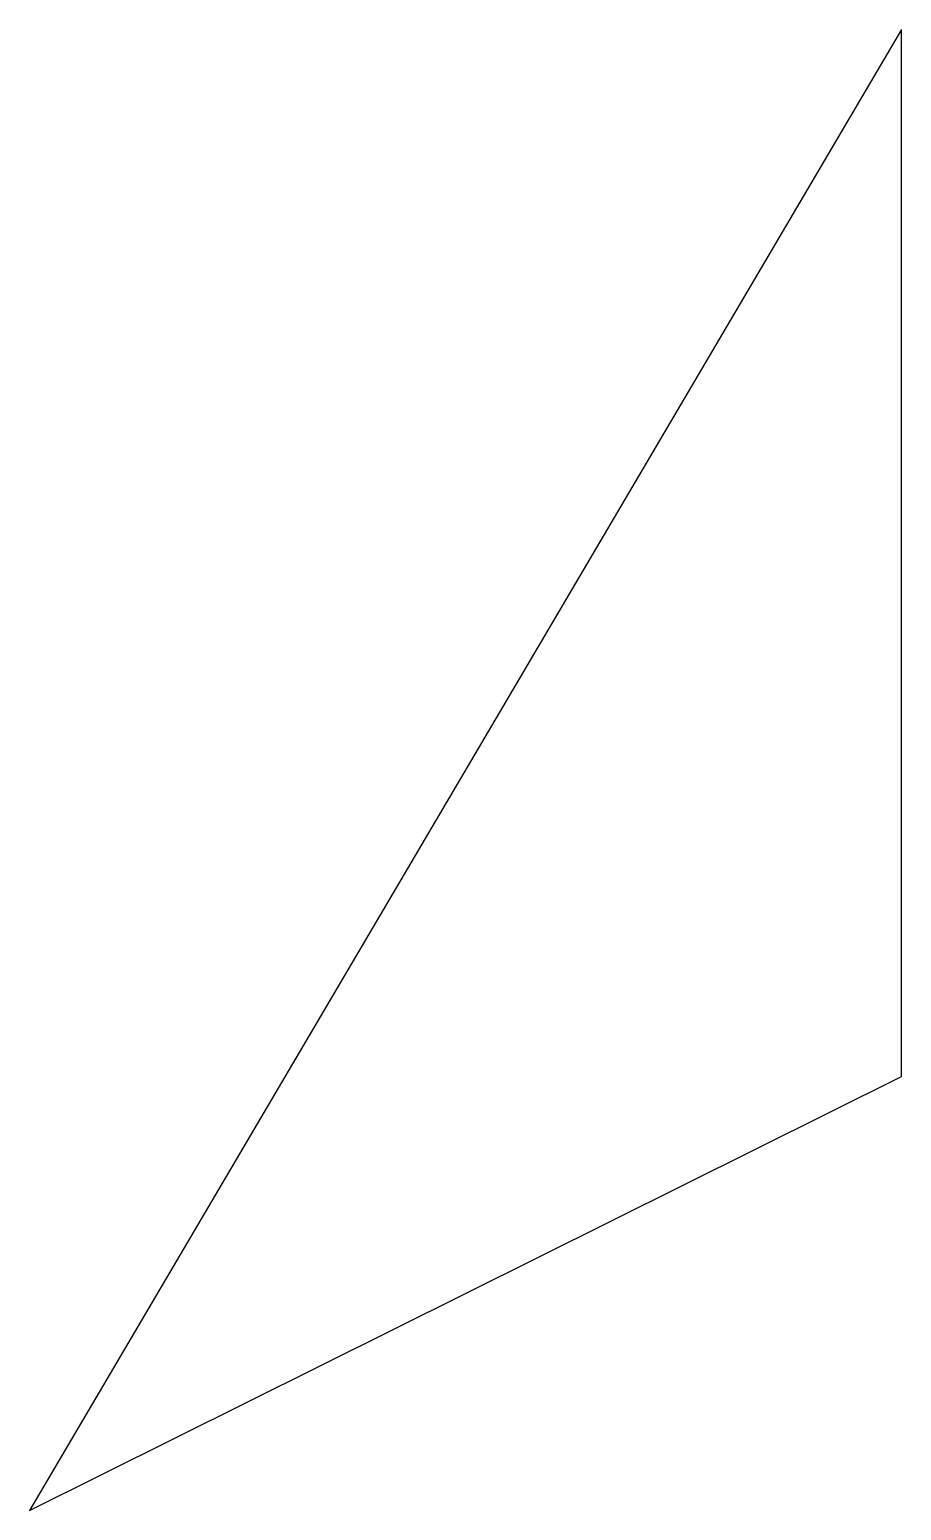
# Model space of a CAD drawing. Extents: x 40 to 120, y 60 to 196.
import ezdxf

# ---------------------------------------------------------------- set-up
doc = ezdxf.new("R2010")
doc.units = 0
doc.layers.get('0').update_dxf_attribs({"linetype": 'CONTINUOUS'})

msp = doc.modelspace()

# ---------------------------------------------------------------- linework, layer by layer
for p, q in [((120, 196.08), (39.79, 59.74)), ((120, 99.68), (120, 196.08)), ((39.79, 59.74), (120, 99.68))]:
    msp.add_line(p, q)

doc.saveas('drawing.dxf')
